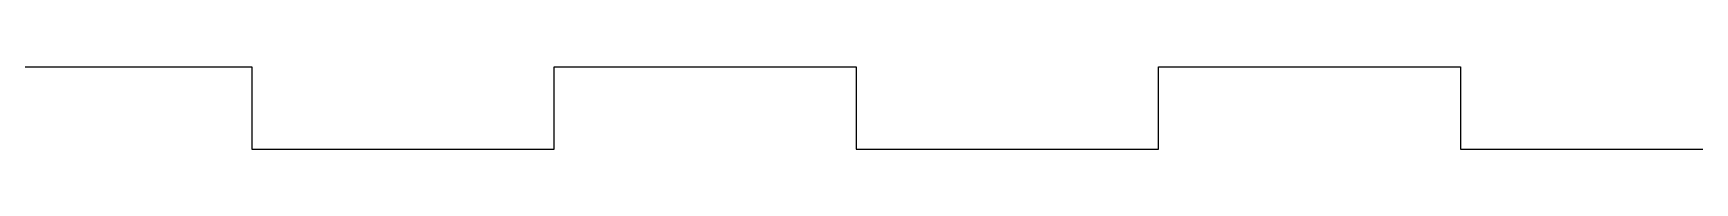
# Model space of a CAD drawing. Extents: x -49 to 228, y 26 to 250.
# Drawn here: x 89.6 to 150.1, y 25.6 to 28.6 of the extents above; entities that cross this region are included whole.
import ezdxf

# ---------------------------------------------------------------- set-up
doc = ezdxf.new("R2010")
doc.units = 0
doc.layers.add('Ebene_1', color=7, linetype='CONTINUOUS')

msp = doc.modelspace()

# ---------------------------------------------------------------- linework, layer by layer
at = {"layer": 'Ebene_1', "color": 1}
for p, q in [((86.568119, 28.639898), (97.568118, 28.639898)), ((97.568118, 28.639898), (97.568118, 25.64)), ((108.56812, 25.64), (108.56812, 28.639898)), ((108.56812, 28.639898), (119.568119, 28.639898)), ((119.568119, 28.639898), (119.568119, 25.64)), ((130.568118, 25.64), (130.568118, 28.639898)), ((130.568118, 28.639898), (141.56812, 28.639898)), ((141.56812, 28.639898), (141.56812, 25.64)), ((97.568118, 25.64), (108.56812, 25.64)), ((119.568119, 25.64), (130.568118, 25.64)), ((141.56812, 25.64), (152.568119, 25.64))]:
    msp.add_line(p, q, dxfattribs=at)

doc.saveas('drawing.dxf')
